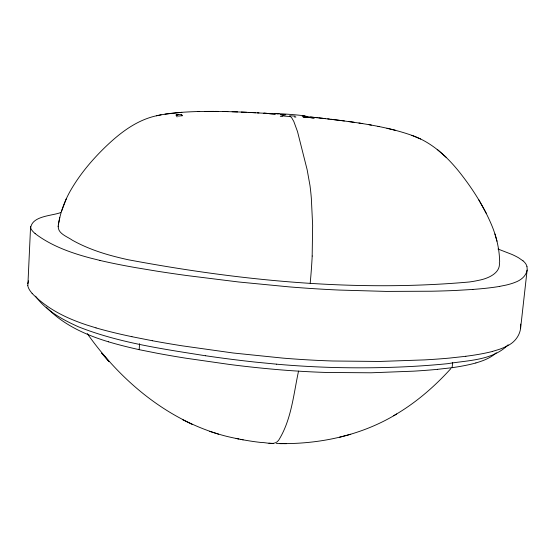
<?xml version="1.0" encoding="UTF-8"?>
<svg xmlns="http://www.w3.org/2000/svg" width="555" height="555" viewBox="0 0 555 555"><rect width="100%" height="100%" fill="white"/><g stroke="black" fill="none" stroke-linecap="round" stroke-linejoin="round"><path stroke-width="0.83" d="M182.13 115.246L181.499 114.635L182.054 115.898M312.167 256.042L312.645 225.316L311.341 198.336A158.168 18.579 -86.5 0 0 309.974 185.46L307.151 169.761L297.515 131.597L293.768 121.365L291.743 117.861L289.599 115.752L295.184 116.141M60.752 212.551C51.997 215.93 32.259 215.791 30.712 227.737M30.594 226.405L27.854 285.617M437.541 369.339A271.277 49.444 4.4 0 1 413.565 371.163L371.087 372.787L327.131 372.481A184.822 35.943 4.7 0 1 280.31 369.838A222.541 42.007 4.7 0 1 229.111 364.399L185.453 358.135A270.334 49.111 4.8 0 1 157.093 353.237L139.18 349.671L139.562 343.677M27.764 283.82L28.562 280.823M452.658 362.526L452.117 367.701L437.527 369.332M507.797 345.64C514.457 342.359 519.522 335.99 520.569 328.581L527.208 269.376L526.966 266.414M520.569 328.581L520.652 324.071M58.081 226.773C59.746 214.535 63.853 202.7 69.784 191.877C78.949 175.574 90.965 161.068 104.305 148.019L105.006 147.339C119.72 133.089 136.78 119.825 157.28 115.606C171.197 112.644 185.488 111.909 199.682 111.479M298.541 371.101C293.505 394.397 291.5 419.691 278.61 440.295C274.531 445.866 267.066 442.349 261.419 442.508C249.812 441.267 238.324 439.102 226.967 436.424C169.469 421.973 120.879 381.389 87.288 333.617M527.104 270.118C526.078 276.355 520.423 280.504 514.776 282.46A218.025 28.687 4.8 0 1 505.945 285.117L499.646 286.38M58.455 224.248L59.773 217.664M58.31 226.051C57.47 233.537 67.19 236.534 72.164 240.093C85.463 247.565 99.942 252.705 114.677 256.514A166.979 22.193 4.4 0 0 128.212 259.747C240.35 280.733 355.526 292.117 469.447 281.975A165.973 21.895 4.9 0 0 478.75 280.303C487.491 278.693 500.86 273.365 499.34 262.39M61.501 211.316L66.35 198.662M508.116 344.808C492.604 360.583 468.004 360.25 447.573 363.685C410.367 367.41 372.904 368.374 335.532 367.535A187.854 35.756 4.7 0 1 276.48 364.177M450.827 368.645C434.17 387.002 415.147 403.409 393.585 415.75M496.26 352.786C490.592 358.044 483.169 360.819 475.857 362.935M396.721 413.981C360.799 435.862 318.133 444.659 276.397 443.542M181.728 115.738L178.634 116.099L175.845 115.079M176.289 114.628L181.464 114.621M492.583 351.377L498.876 349.483A216.374 38.926 4.8 0 0 507.776 345.633M339.41 437.285L350.753 434.267M156.434 115.794L161.123 114.809M465.832 356.289L449.467 358.086A279.096 48.389 4.5 0 1 424.402 359.904L379.467 361.451L332.84 361A195.554 36.103 4.7 0 1 308.178 359.89A195.554 36.103 4.7 0 1 283.071 358.128L233.211 353.001L182.158 345.82A278.055 48.063 4.8 0 1 152.23 340.714M280.213 114.566L285.797 114.864M165.015 114.15L181.86 112.311M472.874 289.439L456.453 290.418A281.17 35.652 4.5 0 1 431.277 291.222L386.079 291.403L339.119 290.057A197.087 26.619 4.7 0 1 314.255 288.704A197.08 26.619 4.7 0 1 288.926 286.859L238.595 281.982L187.021 275.564A280.115 35.409 4.7 0 1 156.781 271.138L136.211 267.725A214.043 28.263 4.5 0 1 99.914 260.434M204.746 111.416L214.119 111.368M197.42 111.534L217.949 111.409M283.702 443.625L286.498 443.639M280.074 443.618L282.419 443.625M222.604 111.479L237.616 111.916M215.236 111.368L224.969 111.52M232.122 111.721L246.836 112.311M226.357 111.555L227.869 111.604M241.3 112.068L255.723 112.762M248.467 112.388L269.897 113.56M257.284 112.845L258.935 112.936M267.323 113.4L263.785 113.213L266.809 113.386M268.918 443.167L273.372 443.438M276.487 364.163L255.473 362.117A257.742 46.426 4.8 0 1 205.503 355.741M306.076 116.599L317.169 117.716M310.522 117.029L323.197 118.354M318.785 117.882L344.377 120.921M284.063 115.273L280.955 114.934M327.686 118.874L329.337 119.054M324.508 118.499L325.743 118.645M330.898 119.235L354.083 122.287M304.23 116.876L314.373 118.069M305.541 117.022L313.443 118.055M348.755 121.538C370.074 124.563 391.483 128.17 411.859 135.351C432.678 142.552 449.016 158.383 462.128 175.574L462.939 176.643C474.719 192.072 484.959 208.756 492.327 226.745C496.781 237.894 499.444 249.778 499.653 261.807M205.461 355.762C162.601 348.908 118.957 342.872 78.38 326.777C62.444 319.597 45.94 310.647 35.569 296.183M358.946 123.03L362.734 123.619M369.089 124.695L371.371 125.111M152.243 340.714L131.882 336.691M377.976 126.353L379.169 126.589M236.097 438.457L238.914 439.019M240.856 439.373L243.145 439.844M99.976 260.427L90.548 258.082A218.67 28.874 4.5 0 1 75.792 253.767C61.362 249.056 47.175 242.826 35.076 233.551M395.555 130.342L386.946 128.254M96.05 327.887L86.733 324.987A217.005 39.176 4.5 0 1 72.164 319.576C57.366 313.436 43.255 304.959 32.086 293.373M108.461 341.79C85.609 334.963 62.881 324.633 46.252 307.109M209.492 431.304L218.559 434.163M497.974 249.008L511.897 254.419A294.774 36.797 4.3 0 1 518.675 257.853L522.99 260.85M411.859 135.351L420.628 139.034M176.462 115.572L177.08 116.932M182.428 419.587L192.217 424.429M437.222 149.385L446.04 157.204M486.471 213.654L478.805 199.807M497.002 241.224L494.928 233.953M475.919 362.949A196.525 37.428 4.9 0 1 452.068 367.688M139.215 349.664A198.406 37.927 4.5 0 1 108.405 341.797M312.201 256.008A76.077 9.4 -86.2 0 1 310.196 283.147M35.152 233.551A336.58 41.417 5.1 0 1 30.629 227.73M523.074 260.857A341.866 42.686 4.1 0 1 526.889 266.407M499.722 286.387A213.175 28.014 4.8 0 1 472.818 289.426M131.923 336.684A212.419 38.344 4.5 0 1 95.987 327.894M32.162 293.38A334.138 56.228 5.3 0 1 27.771 285.617M492.66 351.391A211.566 38.004 4.9 0 1 465.777 356.275M290.272 116.529A18.593 2.706 4.3 0 1 282.641 115.884M305.208 117.244A18.662 2.005 5.5 0 1 303.273 117.487M294.497 117.029A18.44 1.582 -0.7 0 1 295.912 117.063M302.94 115.641A18.239 3.455 -5.4 0 1 304.896 116.182M274.683 113.553A18.662 0.867 4 0 1 300.248 115.329A18.662 0.867 4 0 1 302.184 116.654M275.259 114.538A18.662 0.59 4.7 0 1 277.611 113.789M280.275 116.286A18.239 1.894 7.2 0 1 282.488 116.488M277.084 113.726A18.447 3.462 10.8 0 1 279.109 113.872M176.511 115.003A17.996 1.505 -5.2 0 1 178.002 114.545M181.277 115.378A19.779 2.192 -6.8 0 1 182.061 115.697M103.598 355.283L101.731 353.153L108.995 361.506L103.598 355.283"/></g></svg>
